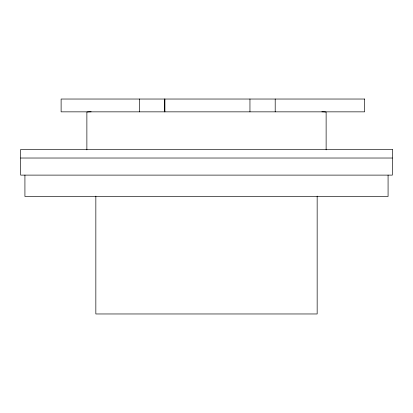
<?xml version="1.0" encoding="UTF-8"?>
<svg xmlns="http://www.w3.org/2000/svg" width="413" height="413" viewBox="0 0 413 413"><rect width="100%" height="100%" fill="white"/><g stroke="black" fill="none" stroke-linecap="round" stroke-linejoin="round"><path stroke-width="0.62" d="M20.65 158.024L392.35 158.024M388.075 175.112L388.075 196.474L24.925 196.474L24.925 175.112M326.125 149.862L326.125 112.181A4.275 0.377 0 0 0 321.856 111.799M317.158 196.129L317.158 313.968L95.842 313.968L95.842 196.129M275.197 99.032L275.197 111.851M249.953 99.032L249.953 111.851M164.906 99.032L164.906 111.851M164.493 99.032L164.493 111.851M139.656 99.032L139.656 111.851M86.875 149.862L86.875 112.181A4.275 0.377 0 0 1 91.144 111.799M364.627 99.032L61.114 99.032L61.114 111.851L364.627 111.851L364.627 99.032M392.35 149.48L20.65 149.48L20.65 175.112L392.35 175.112L392.35 149.48"/></g></svg>
